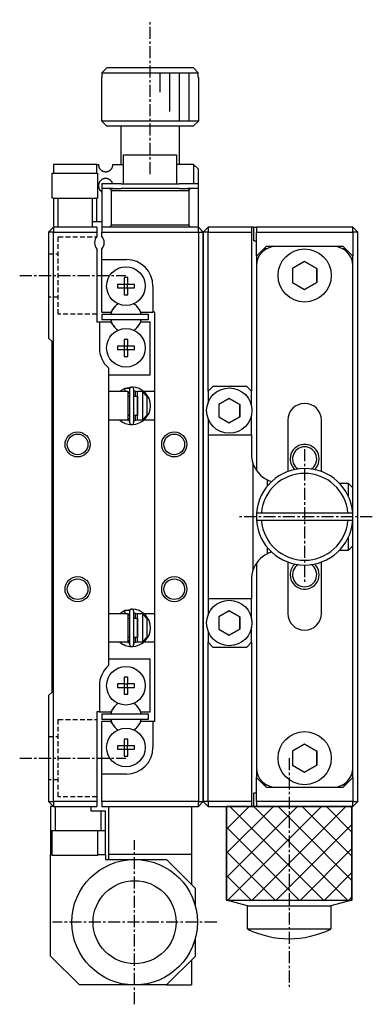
# Model space of a CAD drawing. Extents: x 10 to 454, y 10 to 251.
# Drawn here: x 211 to 247.5, y 88.2 to 190.2 of the extents above; entities that cross this region are included whole.
import ezdxf

# ---------------------------------------------------------------- set-up
doc = ezdxf.new("R2010")
doc.units = 0
doc.linetypes.add('CENTER', pattern=[2, 1.25, -0.25, 0.25, -0.25])
doc.linetypes.add('DASHED', pattern=[0.75, 0.5, -0.25])
doc.layers.get('0').update_dxf_attribs({"linetype": 'CONTINUOUS'})
doc.layers.add('CENTER', color=1, linetype='CENTER')

msp = doc.modelspace()

# ---------------------------------------------------------------- linework, layer by layer
at = {"color": 7, "linetype": 'CONTINUOUS'}
for p, q in [((220.05, 185.17), (219.55, 184.67)), ((219.55, 184.67), (229.52, 184.67)), ((219.55, 184.67), (219.55, 184.17)), ((229.02, 185.17), (220.05, 185.17)), ((229.52, 184.67), (229.02, 185.17)), ((229.52, 184.17), (229.52, 184.67)), ((219.55, 184.17), (219.53, 184.17)), ((219.53, 179.67), (219.53, 184.17)), ((229.53, 184.17), (229.52, 184.17)), ((229.53, 184.17), (229.53, 179.67)), ((229.53, 179.67), (219.53, 179.67)), ((220.03, 179.17), (219.53, 179.67)), ((229.53, 179.67), (229.03, 179.17)), ((220.03, 179.17), (229.03, 179.17)), ((221.53, 175.17), (221.53, 179.17)), ((227.53, 179.17), (227.53, 175.17)), ((221.78, 176.17), (227.28, 176.17)), ((221.78, 173.17), (221.78, 176.17)), ((227.28, 176.17), (227.28, 173.17)), ((219.03, 175.17), (214.53, 175.17)), ((214.53, 175.17), (214.53, 174.27)), ((219.03, 175.17), (219.18, 175.17)), ((219.03, 174.27), (219.03, 175.17)), ((219.18, 175.17), (219.18, 175.16)), ((219.18, 175.16), (219.18, 175.14)), ((219.18, 175.14), (219.18, 175.13)), ((219.18, 175.13), (219.18, 175.12)), ((219.18, 175.12), (219.19, 175.11)), ((219.19, 175.11), (219.19, 175.1)), ((219.19, 175.1), (219.19, 175.09)), ((219.19, 175.09), (219.19, 175.07)), ((219.19, 175.07), (219.19, 175.05)), ((219.19, 175.05), (219.19, 175.04)), ((219.19, 175.04), (219.2, 175.02)), ((219.2, 175.02), (219.2, 175)), ((219.2, 175), (219.21, 174.98)), ((219.21, 174.98), (219.21, 174.97)), ((219.21, 174.97), (219.22, 174.94)), ((219.22, 174.94), (219.23, 174.92)), ((219.23, 174.92), (219.24, 174.89)), ((219.24, 174.89), (219.25, 174.86)), ((219.25, 174.86), (219.26, 174.83)), ((219.26, 174.83), (219.28, 174.8)), ((219.28, 174.8), (219.31, 174.75)), ((219.31, 174.75), (219.33, 174.72)), ((219.33, 174.72), (219.36, 174.68)), ((219.36, 174.68), (219.39, 174.65)), ((219.39, 174.65), (219.43, 174.61)), ((219.43, 174.61), (219.46, 174.59)), ((219.46, 174.59), (219.5, 174.56)), ((219.5, 174.56), (219.54, 174.53)), ((219.54, 174.53), (219.58, 174.51)), ((219.58, 174.51), (219.62, 174.49)), ((219.62, 174.49), (219.67, 174.47)), ((219.67, 174.47), (219.72, 174.45)), ((219.72, 174.45), (219.77, 174.44)), ((219.77, 174.44), (219.8, 174.43)), ((219.8, 174.43), (219.84, 174.42)), ((219.84, 174.42), (219.87, 174.42)), ((219.87, 174.42), (219.9, 174.42)), ((219.97, 174.42), (220.01, 174.42)), ((220.01, 174.42), (220.06, 174.43)), ((220.06, 174.43), (220.1, 174.44)), ((220.1, 174.44), (220.13, 174.44)), ((220.13, 174.44), (220.16, 174.45)), ((220.16, 174.45), (220.19, 174.46)), ((220.19, 174.46), (220.22, 174.47)), ((220.22, 174.47), (220.25, 174.49)), ((220.25, 174.49), (220.28, 174.5)), ((220.28, 174.5), (220.3, 174.52)), ((220.3, 174.52), (220.33, 174.53)), ((220.33, 174.53), (220.36, 174.55)), ((220.36, 174.55), (220.38, 174.57)), ((220.38, 174.57), (220.41, 174.59)), ((220.41, 174.59), (220.43, 174.61)), ((220.43, 174.61), (220.45, 174.63)), ((220.45, 174.63), (220.47, 174.65)), ((220.47, 174.65), (220.49, 174.67)), ((220.49, 174.67), (220.51, 174.69)), ((220.51, 174.69), (220.52, 174.71)), ((220.52, 174.71), (220.54, 174.73)), ((220.54, 174.73), (220.55, 174.75)), ((220.55, 174.75), (220.57, 174.77)), ((220.57, 174.77), (220.58, 174.78)), ((220.58, 174.78), (220.59, 174.8)), ((220.59, 174.8), (220.6, 174.82)), ((220.6, 174.82), (220.61, 174.85)), ((220.61, 174.85), (220.62, 174.87)), ((220.62, 174.87), (220.63, 174.9)), ((220.63, 174.9), (220.64, 174.92)), ((220.64, 174.92), (220.65, 174.95)), ((220.65, 174.95), (220.66, 174.98)), ((220.66, 175), (220.67, 175.03)), ((220.66, 174.98), (220.66, 175)), ((220.67, 175.03), (220.68, 175.07)), ((220.68, 175.17), (221.78, 175.17)), ((220.68, 175.13), (220.68, 175.17)), ((220.68, 175.1), (220.68, 175.13)), ((220.68, 175.07), (220.68, 175.1)), ((229.03, 175.17), (227.28, 175.17)), ((229.03, 175.17), (229.03, 173.17)), ((229.03, 175.17), (229.53, 174.67)), ((229.53, 173.17), (229.53, 174.67)), ((214.38, 174.27), (219.08, 174.27)), ((214.38, 171.67), (214.38, 174.27)), ((219.08, 174.27), (219.08, 171.67)), ((219.35, 173.44), (219.32, 173.4)), ((219.38, 173.48), (219.35, 173.44)), ((219.42, 173.51), (219.38, 173.48)), ((219.46, 173.55), (219.42, 173.51)), ((219.5, 173.58), (219.46, 173.55)), ((219.54, 173.61), (219.5, 173.58)), ((219.58, 173.63), (219.54, 173.61)), ((219.63, 173.65), (219.58, 173.63)), ((219.67, 173.67), (219.63, 173.65)), ((219.7, 173.68), (219.67, 173.67)), ((219.74, 173.69), (219.7, 173.68)), ((219.78, 173.7), (219.74, 173.69)), ((219.83, 173.71), (219.78, 173.7)), ((219.87, 173.71), (219.83, 173.71)), ((219.91, 173.72), (219.87, 173.71)), ((219.9, 174.42), (219.93, 174.42)), ((219.95, 173.72), (219.91, 173.72)), ((219.93, 174.42), (219.97, 174.42)), ((219.99, 173.72), (219.95, 173.72)), ((220.02, 173.71), (219.99, 173.72)), ((220.06, 173.71), (220.02, 173.71)), ((220.09, 173.7), (220.06, 173.71)), ((220.13, 173.69), (220.09, 173.7)), ((220.16, 173.68), (220.13, 173.69)), ((220.2, 173.67), (220.16, 173.68)), ((220.23, 173.66), (220.2, 173.67)), ((220.25, 173.65), (220.23, 173.66)), ((220.27, 173.64), (220.25, 173.65)), ((220.31, 173.62), (220.27, 173.64)), ((220.34, 173.6), (220.31, 173.62)), ((220.37, 173.58), (220.34, 173.6)), ((220.39, 173.56), (220.37, 173.58)), ((220.41, 173.55), (220.39, 173.56)), ((220.43, 173.53), (220.41, 173.55)), ((220.45, 173.51), (220.43, 173.53)), ((220.47, 173.49), (220.45, 173.51)), ((220.49, 173.47), (220.47, 173.49)), ((220.51, 173.44), (220.49, 173.47)), ((220.53, 173.42), (220.51, 173.44)), ((220.54, 173.4), (220.53, 173.42)), ((220.56, 173.38), (220.54, 173.4)), ((219.19, 173.03), (219.18, 173.02)), ((219.18, 173.02), (219.18, 173)), ((219.18, 173), (219.18, 172.99)), ((219.18, 172.99), (219.18, 172.98)), ((219.18, 172.98), (219.18, 172.97)), ((219.18, 172.97), (219.18, 172.96)), ((219.18, 172.96), (219.18, 172.94)), ((219.18, 172.94), (219.18, 172.93)), ((219.18, 172.93), (219.18, 172.92)), ((219.18, 172.92), (219.19, 172.9)), ((219.2, 173.11), (219.19, 173.09)), ((219.19, 173.09), (219.19, 173.08)), ((219.19, 173.08), (219.19, 173.07)), ((219.19, 173.07), (219.19, 173.05)), ((219.19, 173.05), (219.19, 173.04)), ((219.19, 173.04), (219.19, 173.03)), ((219.19, 172.9), (219.19, 172.89)), ((219.19, 172.89), (219.19, 172.88)), ((219.19, 172.88), (219.19, 172.87)), ((219.19, 172.87), (219.19, 172.85)), ((219.19, 172.85), (219.2, 172.83)), ((219.21, 173.15), (219.2, 173.14)), ((219.2, 173.14), (219.2, 173.12)), ((219.2, 173.12), (219.2, 173.11)), ((219.2, 172.83), (219.2, 172.81)), ((219.2, 172.81), (219.2, 172.79)), ((219.2, 172.79), (219.21, 172.77)), ((219.22, 173.19), (219.21, 173.17)), ((219.21, 173.17), (219.21, 173.15)), ((219.21, 172.77), (219.21, 172.76)), ((219.21, 172.76), (219.22, 172.73)), ((219.23, 173.22), (219.22, 173.19)), ((219.22, 172.73), (219.23, 172.71)), ((219.24, 173.24), (219.23, 173.22)), ((219.23, 172.71), (219.24, 172.68)), ((219.25, 173.28), (219.24, 173.26)), ((219.24, 173.26), (219.24, 173.24)), ((219.24, 172.68), (219.25, 172.65)), ((219.27, 173.31), (219.25, 173.28)), ((219.25, 172.65), (219.26, 172.63)), ((219.26, 172.63), (219.28, 172.6)), ((219.28, 173.34), (219.27, 173.31)), ((219.3, 173.37), (219.28, 173.34)), ((219.28, 172.6), (219.3, 172.57)), ((219.32, 173.4), (219.3, 173.37)), ((219.3, 172.57), (219.31, 172.54)), ((219.31, 172.54), (219.34, 172.5)), ((219.34, 172.5), (219.38, 172.47)), ((219.38, 172.47), (219.41, 172.43)), ((219.41, 172.43), (219.45, 172.4)), ((219.45, 172.4), (219.48, 172.37)), ((219.53, 173.17), (219.53, 172.67)), ((221.53, 173.17), (219.53, 173.17)), ((220.33, 172.67), (219.53, 172.67)), ((219.53, 172.67), (219.53, 168.67)), ((220.33, 172.67), (220.53, 172.47)), ((220.33, 172.67), (220.66, 172.67)), ((220.66, 172.67), (220.33, 172.67)), ((220.53, 172.47), (228.53, 172.47)), ((220.53, 168.87), (220.53, 172.47)), ((220.57, 173.36), (220.56, 173.38)), ((220.59, 173.33), (220.57, 173.36)), ((220.6, 173.31), (220.59, 173.33)), ((220.61, 173.29), (220.6, 173.31)), ((220.62, 173.27), (220.61, 173.29)), ((220.63, 173.24), (220.62, 173.27)), ((220.64, 173.22), (220.63, 173.24)), ((220.65, 173.19), (220.64, 173.22)), ((220.66, 173.17), (220.65, 173.19)), ((220.66, 172.67), (221.53, 172.67)), ((221.53, 173.17), (227.53, 173.17)), ((227.53, 172.67), (221.53, 172.67)), ((229.53, 173.17), (227.53, 173.17)), ((227.53, 172.67), (228.4, 172.67)), ((228.73, 172.67), (228.4, 172.67)), ((228.4, 172.67), (228.73, 172.67)), ((228.53, 172.47), (228.73, 172.67)), ((228.53, 172.47), (228.53, 168.87)), ((229.53, 172.67), (228.73, 172.67)), ((229.53, 172.67), (229.53, 173.17)), ((229.53, 168.67), (229.53, 172.67)), ((214.53, 171.67), (214.38, 171.67)), ((214.53, 171.67), (214.53, 168.67)), ((214.53, 171.67), (215.03, 171.67)), ((215.03, 168.67), (215.03, 171.67)), ((215.03, 171.67), (218.53, 171.67)), ((218.53, 171.67), (219.03, 171.67)), ((218.53, 171.67), (218.53, 169.27)), ((219.08, 171.67), (219.03, 171.67)), ((219.03, 169.27), (219.03, 171.67)), ((219.48, 172.37), (219.53, 172.34)), ((219.53, 172.34), (219.53, 172.33)), ((214.53, 168.67), (214.03, 168.17)), ((214.53, 168.67), (214.53, 168.17)), ((219.03, 168.67), (214.53, 168.67)), ((218.53, 169.27), (219.03, 169.27)), ((218.53, 169.27), (218.53, 168.67)), ((219.03, 169.27), (219.53, 169.27)), ((219.03, 168.67), (219.03, 168.17)), ((229.53, 168.67), (219.53, 168.67)), ((219.53, 168.67), (219.53, 168.17)), ((220.53, 168.87), (220.33, 168.67)), ((228.53, 168.87), (220.53, 168.87)), ((228.73, 168.67), (228.53, 168.87)), ((229.53, 168.17), (229.53, 168.67)), ((229.53, 168.67), (230.03, 168.17)), ((230.53, 168.67), (230.03, 168.17)), ((230.53, 168.67), (230.53, 168.17)), ((235.03, 168.67), (230.53, 168.67)), ((235.03, 168.67), (235.03, 168.17)), ((235.28, 168.67), (235.03, 168.67)), ((235.28, 167.27), (235.28, 168.67)), ((235.28, 168.67), (235.53, 168.67)), ((245.53, 168.67), (235.53, 168.67)), ((235.53, 168.67), (235.53, 168.17)), ((245.53, 168.17), (245.53, 168.67)), ((246.03, 168.17), (245.53, 168.67)), ((214.53, 168.17), (214.03, 168.17)), ((214.03, 168.17), (214.03, 157.17)), ((214.53, 168.17), (219.03, 168.17)), ((214.53, 109.17), (214.53, 168.17)), ((219.03, 168.17), (219.03, 167.73)), ((219.53, 168.17), (229.53, 168.17)), ((219.53, 167.73), (219.53, 168.17)), ((229.53, 168.17), (229.53, 109.17)), ((229.53, 168.17), (230.03, 168.17)), ((230.03, 109.17), (230.03, 168.17)), ((230.53, 168.17), (230.03, 168.17)), ((230.03, 168.17), (230.03, 109.17)), ((230.53, 168.17), (235.03, 168.17)), ((230.53, 151.67), (230.53, 168.17)), ((235.03, 168.17), (235.03, 151.67)), ((235.53, 168.17), (245.53, 168.17)), ((235.53, 165.67), (235.53, 168.17)), ((245.53, 168.17), (245.53, 165.67)), ((246.03, 168.17), (245.53, 168.17)), ((246.03, 109.17), (246.03, 168.17)), ((219.03, 166.41), (219.03, 158.87)), ((219.53, 165.32), (219.53, 166.41)), ((235.28, 167.27), (235.53, 167.27)), ((235.53, 165.67), (236.33, 166.47)), ((236.53, 166.67), (236.33, 166.47)), ((236.33, 166.47), (236.66, 166.47)), ((237.53, 166.67), (236.53, 166.67)), ((243.53, 166.67), (237.53, 166.67)), ((244.53, 166.67), (243.53, 166.67)), ((244.4, 166.47), (244.73, 166.47)), ((244.73, 166.47), (244.53, 166.67)), ((244.73, 166.47), (245.53, 165.67)), ((219.53, 165.32), (222.08, 165.32)), ((219.53, 159.87), (219.53, 165.32)), ((235.53, 165.67), (235.53, 164.67)), ((245.53, 164.67), (245.53, 165.67)), ((235.53, 164.67), (235.53, 143.51)), ((240.53, 165.11), (239.28, 164.39)), ((239.28, 164.39), (239.28, 162.95)), ((241.78, 164.39), (240.53, 165.11)), ((240.53, 165.11), (241.78, 164.39)), ((241.78, 162.95), (241.78, 164.39)), ((241.78, 164.39), (241.78, 162.95)), ((245.53, 141.67), (245.53, 164.67)), ((221.85, 163.45), (221.85, 162.75)), ((222.21, 163.45), (221.85, 163.45)), ((222.21, 162.75), (222.21, 163.45)), ((221.15, 162.75), (221.15, 162.39)), ((221.85, 162.75), (221.15, 162.75)), ((221.15, 162.39), (221.85, 162.39)), ((221.86, 162.74), (221.85, 162.75)), ((221.86, 162.4), (221.85, 162.39)), ((221.85, 162.39), (221.85, 161.68)), ((222.2, 162.74), (221.86, 162.74)), ((221.86, 162.74), (221.86, 162.4)), ((221.86, 162.4), (222.2, 162.4)), ((222.2, 162.74), (222.21, 162.75)), ((222.2, 162.4), (222.2, 162.74)), ((222.2, 162.4), (222.21, 162.39)), ((222.92, 162.75), (222.21, 162.75)), ((222.21, 162.39), (222.92, 162.39)), ((222.21, 161.68), (222.21, 162.39)), ((222.92, 162.39), (222.92, 162.75)), ((224.83, 162.57), (224.83, 159.87)), ((239.28, 162.95), (240.53, 162.22)), ((240.53, 162.22), (241.78, 162.95)), ((241.78, 162.95), (240.53, 162.22)), ((221.85, 161.68), (222.21, 161.68)), ((219.53, 159.87), (220.48, 159.87)), ((219.53, 159.67), (219.53, 159.07)), ((219.53, 159.67), (224.33, 159.67)), ((220.63, 160.13), (220.48, 159.87)), ((223.58, 159.87), (223.43, 160.13)), ((223.58, 159.87), (224.83, 159.87)), ((224.33, 159.67), (224.33, 159.07)), ((225.03, 159.87), (224.83, 159.87)), ((225.03, 117.47), (225.03, 159.87)), ((219.03, 158.87), (219.28, 158.87)), ((219.28, 158.87), (219.28, 156.17)), ((219.28, 158.87), (220.48, 158.87)), ((224.33, 159.07), (219.53, 159.07)), ((220.63, 158.61), (220.48, 158.87)), ((223.58, 158.87), (223.43, 158.61)), ((223.58, 158.87), (224.53, 158.87)), ((224.53, 153.37), (224.53, 158.87)), ((214.38, 156.82), (214.03, 157.17)), ((214.38, 120.52), (214.38, 156.82)), ((221.15, 156.35), (221.15, 155.99)), ((221.85, 156.35), (221.15, 156.35)), ((221.85, 157.05), (221.85, 156.35)), ((222.21, 157.05), (221.85, 157.05)), ((221.86, 156.34), (221.85, 156.35)), ((222.2, 156.34), (221.86, 156.34)), ((221.86, 156.34), (221.86, 156)), ((222.2, 156.34), (222.21, 156.35)), ((222.2, 156), (222.2, 156.34)), ((222.21, 156.35), (222.21, 157.05)), ((222.92, 156.35), (222.21, 156.35)), ((222.92, 155.99), (222.92, 156.35)), ((221.15, 155.99), (221.85, 155.99)), ((221.86, 156), (221.85, 155.99)), ((221.85, 155.99), (221.85, 155.28)), ((221.85, 155.28), (222.21, 155.28)), ((221.86, 156), (222.2, 156)), ((222.2, 156), (222.21, 155.99)), ((222.21, 155.99), (222.92, 155.99)), ((222.21, 155.28), (222.21, 155.99)), ((220.23, 154.09), (220.23, 151.24)), ((220.23, 153.37), (224.53, 153.37)), ((221.92, 151.98), (222.61, 152.11)), ((221.93, 151.98), (221.96, 151.99)), ((221.96, 151.99), (222, 152)), ((222, 152), (222.03, 152)), ((222.03, 152), (222.07, 152.01)), ((222.07, 152.01), (222.1, 152.01)), ((222.1, 152.01), (222.13, 152.01)), ((222.13, 152.01), (222.17, 152.01)), ((222.17, 152.01), (222.2, 152.01)), ((222.2, 152.01), (222.24, 152)), ((222.24, 152), (222.27, 152)), ((222.27, 152), (222.3, 151.99)), ((222.3, 151.99), (222.34, 151.98)), ((222.34, 151.98), (222.37, 151.97)), ((231.03, 152.17), (230.53, 151.67)), ((234.53, 152.17), (231.03, 152.17)), ((235.03, 151.67), (234.53, 152.17)), ((220.23, 151.67), (222.23, 151.67)), ((220.23, 151.24), (220.23, 149.09)), ((221.4, 151.67), (221.87, 151.96)), ((221.86, 151.95), (221.86, 151.95)), ((221.86, 151.95), (221.96, 151.67)), ((221.87, 151.96), (221.9, 151.97)), ((221.87, 151.96), (221.87, 151.96)), ((221.87, 151.96), (221.87, 151.95)), ((221.87, 151.95), (221.87, 151.95)), ((221.87, 151.95), (221.87, 151.95)), ((221.87, 151.95), (221.87, 151.94)), ((221.87, 151.94), (221.87, 151.94)), ((221.87, 151.94), (221.87, 151.93)), ((221.87, 151.93), (221.87, 151.92)), ((221.87, 151.92), (221.87, 151.91)), ((221.87, 151.91), (221.87, 151.9)), ((221.87, 151.9), (221.88, 151.89)), ((221.88, 151.89), (221.88, 151.88)), ((221.88, 151.88), (221.88, 151.87)), ((221.88, 151.87), (221.89, 151.86)), ((221.89, 151.86), (221.89, 151.84)), ((221.89, 151.84), (221.9, 151.83)), ((221.9, 151.97), (221.93, 151.98)), ((221.9, 151.83), (221.9, 151.82)), ((221.9, 151.82), (221.91, 151.8)), ((221.91, 151.8), (221.91, 151.79)), ((221.91, 151.79), (221.92, 151.77)), ((221.92, 151.77), (221.92, 151.76)), ((221.92, 151.76), (221.93, 151.75)), ((221.93, 151.75), (221.94, 151.73)), ((221.94, 151.73), (221.94, 151.72)), ((221.94, 151.72), (221.95, 151.7)), ((221.95, 151.7), (221.96, 151.69)), ((221.96, 151.69), (221.96, 151.68)), ((221.96, 151.68), (221.97, 151.67)), ((222.23, 151.67), (222.23, 148.67)), ((222.24, 151.6), (222.23, 151.61)), ((222.23, 151.17), (222.44, 151.17)), ((222.25, 151.6), (222.24, 151.6)), ((222.26, 151.59), (222.25, 151.6)), ((222.28, 151.59), (222.26, 151.59)), ((222.29, 151.58), (222.28, 151.59)), ((222.3, 151.57), (222.29, 151.58)), ((222.32, 151.56), (222.3, 151.57)), ((222.33, 151.55), (222.32, 151.56)), ((222.34, 151.54), (222.33, 151.55)), ((222.35, 151.53), (222.34, 151.54)), ((222.36, 151.52), (222.35, 151.53)), ((222.37, 151.51), (222.36, 151.52)), ((222.37, 151.97), (222.4, 151.96)), ((222.38, 151.5), (222.37, 151.51)), ((222.39, 151.49), (222.38, 151.5)), ((222.4, 151.47), (222.39, 151.49)), ((222.4, 151.96), (222.43, 151.95)), ((222.4, 151.46), (222.4, 151.47)), ((222.41, 151.45), (222.4, 151.46)), ((222.42, 151.43), (222.41, 151.45)), ((222.42, 151.42), (222.42, 151.43)), ((222.43, 151.4), (222.42, 151.42)), ((222.43, 151.95), (222.44, 151.94)), ((222.43, 151.39), (222.43, 151.4)), ((222.43, 151.38), (222.43, 151.39)), ((222.43, 151.36), (222.43, 151.38)), ((222.44, 151.35), (222.43, 151.36)), ((222.44, 148.42), (222.44, 151.92)), ((222.44, 151.33), (222.44, 151.35)), ((222.44, 151.32), (222.44, 151.33)), ((222.83, 151.92), (222.83, 148.42)), ((223.23, 151.6), (222.83, 151.71)), ((222.83, 151.17), (223.23, 151.17)), ((223.03, 151.67), (223.04, 151.67)), ((223.03, 151.17), (223.03, 151.67)), ((223.04, 151.67), (223.04, 151.67)), ((223.04, 151.67), (223.04, 151.67)), ((223.04, 151.67), (223.04, 151.67)), ((223.04, 151.67), (223.04, 151.67)), ((223.23, 148.67), (223.23, 151.67)), ((223.23, 151.17), (223.23, 151.67)), ((223.23, 151.67), (223.73, 151.67)), ((223.23, 149.17), (223.23, 151.17)), ((223.23, 151.17), (223.23, 149.17)), ((223.73, 151.67), (223.73, 151.62)), ((223.73, 151.62), (223.73, 148.73)), ((224.23, 151.09), (223.73, 151.62)), ((223.87, 151.67), (223.87, 151.67)), ((223.87, 151.67), (225.03, 151.67)), ((224.23, 149.25), (224.23, 151.09)), ((230.53, 151.67), (230.53, 150.49)), ((235.03, 150.15), (235.03, 151.67)), ((232.73, 150.94), (231.63, 150.3)), ((231.63, 150.3), (231.63, 149.03)), ((233.83, 150.3), (232.73, 150.94)), ((232.73, 150.94), (233.83, 150.3)), ((233.83, 149.03), (233.83, 150.3)), ((233.83, 150.3), (233.83, 149.03)), ((220.23, 149.09), (220.23, 128.24)), ((222.44, 149.17), (222.23, 149.17)), ((222.42, 148.92), (222.43, 148.94)), ((222.42, 148.91), (222.42, 148.92)), ((222.43, 148.97), (222.44, 148.98)), ((222.43, 148.95), (222.43, 148.97)), ((222.43, 148.94), (222.43, 148.95)), ((222.44, 149.01), (222.44, 149.02)), ((222.44, 149), (222.44, 149.01)), ((222.44, 148.98), (222.44, 149)), ((223.23, 149.17), (222.83, 149.17)), ((223.03, 148.67), (223.03, 149.17)), ((223.23, 148.67), (223.23, 149.17)), ((223.73, 148.73), (224.23, 149.25)), ((224.23, 149.25), (224.23, 149.25)), ((231.63, 149.03), (232.73, 148.4)), ((232.73, 148.4), (233.83, 149.03)), ((233.83, 149.03), (232.73, 148.4)), ((235.03, 147.17), (235.03, 149.19)), ((222.23, 148.67), (220.23, 148.67)), ((222.22, 148.67), (222.23, 148.66)), ((222.23, 148.73), (222.24, 148.73)), ((222.23, 148.66), (222.44, 148.62)), ((222.24, 148.73), (222.26, 148.74)), ((222.26, 148.74), (222.27, 148.75)), ((222.27, 148.75), (222.28, 148.75)), ((222.28, 148.75), (222.3, 148.76)), ((222.3, 148.76), (222.31, 148.77)), ((222.31, 148.77), (222.32, 148.78)), ((222.32, 148.78), (222.33, 148.79)), ((222.33, 148.79), (222.34, 148.8)), ((222.34, 148.8), (222.35, 148.81)), ((222.35, 148.81), (222.36, 148.82)), ((222.36, 148.82), (222.37, 148.83)), ((222.37, 148.83), (222.38, 148.84)), ((222.38, 148.84), (222.39, 148.86)), ((222.39, 148.86), (222.4, 148.87)), ((222.4, 148.87), (222.41, 148.88)), ((222.41, 148.9), (222.42, 148.91)), ((222.41, 148.88), (222.41, 148.9)), ((222.83, 148.62), (223.23, 148.73)), ((223.04, 148.67), (223.03, 148.67)), ((223.04, 148.67), (223.04, 148.67)), ((223.04, 148.67), (223.04, 148.67)), ((223.04, 148.67), (223.04, 148.67)), ((223.04, 148.67), (223.04, 148.67)), ((223.04, 148.67), (223.04, 148.67)), ((223.04, 148.67), (223.04, 148.67)), ((223.04, 148.67), (223.04, 148.67)), ((223.04, 148.67), (223.04, 148.67)), ((223.73, 148.67), (223.23, 148.67)), ((223.73, 148.73), (223.73, 148.67)), ((225.03, 148.67), (223.87, 148.67)), ((230.53, 148.84), (230.53, 147.17)), ((238.78, 148.67), (238.78, 143.35)), ((242.28, 143.35), (242.28, 148.67)), ((230.53, 147.17), (235.03, 147.17)), ((230.53, 147.17), (230.53, 130.17)), ((235.03, 147.17), (235.03, 145.17)), ((235.18, 144.23), (235.18, 133.1)), ((236.68, 141.86), (236.68, 142.49)), ((244.1, 142.17), (245.03, 142.17)), ((245.03, 142.17), (245.03, 140.85)), ((245.53, 141.67), (245.03, 142.17)), ((245.53, 138.67), (245.53, 141.67)), ((235.55, 139.07), (236.05, 139.07)), ((236.05, 139.07), (245.02, 139.07)), ((245.02, 139.07), (245.52, 139.07)), ((236.05, 138.27), (235.55, 138.27)), ((245.02, 138.27), (236.05, 138.27)), ((245.52, 138.27), (245.02, 138.27)), ((245.53, 135.67), (245.53, 138.67)), ((245.03, 136.49), (245.03, 135.17)), ((245.03, 135.17), (245.53, 135.67)), ((245.53, 112.67), (245.53, 135.67)), ((236.68, 134.85), (236.68, 135.48)), ((245.03, 135.17), (244.1, 135.17)), ((235.53, 133.83), (235.53, 112.67)), ((238.78, 133.98), (238.78, 128.67)), ((242.28, 128.67), (242.28, 133.98)), ((235.03, 132.17), (235.03, 130.17)), ((235.03, 130.17), (230.53, 130.17)), ((230.53, 130.17), (230.53, 128.49)), ((235.03, 128.15), (235.03, 130.17)), ((220.23, 128.67), (222.23, 128.67)), ((221.4, 128.67), (221.87, 128.96)), ((221.84, 128.94), (221.86, 128.95)), ((221.86, 128.95), (221.96, 128.67)), ((221.87, 128.96), (221.9, 128.97)), ((221.87, 128.96), (221.87, 128.96)), ((221.87, 128.96), (221.87, 128.95)), ((221.87, 128.95), (221.87, 128.95)), ((221.87, 128.95), (221.87, 128.95)), ((221.87, 128.95), (221.87, 128.94)), ((221.87, 128.94), (221.87, 128.94)), ((221.87, 128.94), (221.87, 128.93)), ((221.87, 128.93), (221.87, 128.92)), ((221.87, 128.92), (221.87, 128.91)), ((221.87, 128.91), (221.87, 128.9)), ((221.87, 128.9), (221.88, 128.89)), ((221.88, 128.89), (221.88, 128.88)), ((221.88, 128.88), (221.88, 128.87)), ((221.88, 128.87), (221.89, 128.86)), ((221.89, 128.86), (221.89, 128.84)), ((221.89, 128.84), (221.9, 128.83)), ((221.9, 128.97), (221.93, 128.98)), ((221.9, 128.83), (221.9, 128.82)), ((221.9, 128.82), (221.91, 128.8)), ((221.91, 128.8), (221.91, 128.79)), ((221.91, 128.79), (221.92, 128.77)), ((221.92, 128.98), (222.61, 129.11)), ((221.92, 128.77), (221.92, 128.76)), ((221.92, 128.76), (221.93, 128.75)), ((221.93, 128.98), (221.96, 128.99)), ((221.93, 128.75), (221.94, 128.73)), ((221.94, 128.73), (221.94, 128.72)), ((221.94, 128.72), (221.95, 128.7)), ((221.95, 128.7), (221.96, 128.69)), ((221.96, 128.99), (222, 129)), ((221.96, 128.69), (221.96, 128.68)), ((221.96, 128.68), (221.97, 128.67)), ((222, 129), (222.03, 129)), ((222.03, 129), (222.07, 129.01)), ((222.07, 129.01), (222.1, 129.01)), ((222.1, 129.01), (222.13, 129.01)), ((222.13, 129.01), (222.17, 129.01)), ((222.17, 129.01), (222.2, 129.01)), ((222.2, 129.01), (222.24, 129)), ((222.23, 128.67), (222.23, 125.67)), ((222.24, 128.6), (222.23, 128.61)), ((222.24, 129), (222.27, 129)), ((222.25, 128.6), (222.24, 128.6)), ((222.26, 128.59), (222.25, 128.6)), ((222.28, 128.59), (222.26, 128.59)), ((222.27, 129), (222.3, 128.99)), ((222.29, 128.58), (222.28, 128.59)), ((222.3, 128.57), (222.29, 128.58)), ((222.3, 128.99), (222.34, 128.98)), ((222.32, 128.56), (222.3, 128.57)), ((222.33, 128.55), (222.32, 128.56)), ((222.34, 128.54), (222.33, 128.55)), ((222.34, 128.98), (222.37, 128.97)), ((222.35, 128.53), (222.34, 128.54)), ((222.36, 128.52), (222.35, 128.53)), ((222.37, 128.51), (222.36, 128.52)), ((222.37, 128.97), (222.4, 128.96)), ((222.4, 128.96), (222.43, 128.95)), ((222.43, 128.95), (222.44, 128.94)), ((222.44, 125.42), (222.44, 128.92)), ((222.83, 128.92), (222.83, 125.42)), ((223.23, 128.6), (222.83, 128.71)), ((223.03, 128.67), (223.04, 128.67)), ((223.03, 128.17), (223.03, 128.67)), ((223.04, 128.67), (223.04, 128.67)), ((223.04, 128.67), (223.04, 128.67)), ((223.04, 128.67), (223.04, 128.67)), ((223.04, 128.67), (223.04, 128.67)), ((223.23, 128.17), (223.23, 128.67)), ((223.23, 125.67), (223.23, 128.67)), ((223.23, 128.67), (223.73, 128.67)), ((223.73, 128.67), (223.73, 128.62)), ((223.73, 128.62), (223.73, 125.73)), ((224.23, 128.09), (223.73, 128.62)), ((223.87, 128.67), (223.87, 128.67)), ((223.87, 128.67), (225.03, 128.67)), ((232.73, 128.94), (231.63, 128.3)), ((233.83, 128.3), (232.73, 128.94)), ((232.73, 128.94), (233.83, 128.3)), ((220.23, 128.24), (220.23, 126.09)), ((222.23, 128.17), (222.44, 128.17)), ((222.38, 128.5), (222.37, 128.51)), ((222.39, 128.49), (222.38, 128.5)), ((222.4, 128.47), (222.39, 128.49)), ((222.4, 128.46), (222.4, 128.47)), ((222.41, 128.45), (222.4, 128.46)), ((222.42, 128.43), (222.41, 128.45)), ((222.42, 128.42), (222.42, 128.43)), ((222.43, 128.4), (222.42, 128.42)), ((222.43, 128.39), (222.43, 128.4)), ((222.43, 128.38), (222.43, 128.39)), ((222.43, 128.36), (222.43, 128.38)), ((222.44, 128.35), (222.43, 128.36)), ((222.44, 128.33), (222.44, 128.35)), ((222.44, 128.32), (222.44, 128.33)), ((222.83, 128.17), (223.23, 128.17)), ((223.23, 126.17), (223.23, 128.17)), ((223.23, 128.17), (223.23, 126.17)), ((224.23, 126.25), (224.23, 128.09)), ((231.63, 128.3), (231.63, 127.03)), ((233.83, 127.03), (233.83, 128.3)), ((233.83, 128.3), (233.83, 127.03)), ((230.53, 126.84), (230.53, 125.67)), ((231.63, 127.03), (232.73, 126.4)), ((232.73, 126.4), (233.83, 127.03)), ((233.83, 127.03), (232.73, 126.4)), ((235.03, 125.67), (235.03, 127.19)), ((220.23, 126.09), (220.23, 123.25)), ((222.23, 125.67), (220.23, 125.67)), ((222.22, 125.67), (222.23, 125.66)), ((222.44, 126.17), (222.23, 126.17)), ((222.23, 125.73), (222.24, 125.73)), ((222.23, 125.66), (222.44, 125.62)), ((222.24, 125.73), (222.26, 125.74)), ((222.26, 125.74), (222.27, 125.75)), ((222.27, 125.75), (222.28, 125.75)), ((222.28, 125.75), (222.3, 125.76)), ((222.3, 125.76), (222.31, 125.77)), ((222.31, 125.77), (222.32, 125.78)), ((222.32, 125.78), (222.33, 125.79)), ((222.33, 125.79), (222.34, 125.8)), ((222.34, 125.8), (222.35, 125.81)), ((222.35, 125.81), (222.36, 125.82)), ((222.36, 125.82), (222.37, 125.83)), ((222.37, 125.83), (222.38, 125.84)), ((222.38, 125.84), (222.39, 125.86)), ((222.39, 125.86), (222.4, 125.87)), ((222.4, 125.87), (222.41, 125.88)), ((222.41, 125.9), (222.42, 125.91)), ((222.41, 125.88), (222.41, 125.9)), ((222.42, 125.92), (222.43, 125.94)), ((222.42, 125.91), (222.42, 125.92)), ((222.43, 125.97), (222.44, 125.98)), ((222.43, 125.95), (222.43, 125.97)), ((222.43, 125.94), (222.43, 125.95)), ((222.44, 126.01), (222.44, 126.02)), ((222.44, 126), (222.44, 126.01)), ((222.44, 125.98), (222.44, 126)), ((223.23, 126.17), (222.83, 126.17)), ((222.83, 125.62), (223.23, 125.73)), ((223.03, 125.67), (223.03, 126.17)), ((223.04, 125.67), (223.03, 125.67)), ((223.04, 125.67), (223.04, 125.67)), ((223.04, 125.67), (223.04, 125.67)), ((223.04, 125.67), (223.04, 125.67)), ((223.04, 125.67), (223.04, 125.67)), ((223.04, 125.67), (223.04, 125.67)), ((223.04, 125.67), (223.04, 125.67)), ((223.04, 125.67), (223.04, 125.67)), ((223.04, 125.67), (223.04, 125.67)), ((223.23, 125.67), (223.23, 126.17)), ((223.73, 125.67), (223.23, 125.67)), ((223.73, 125.73), (224.23, 126.25)), ((223.73, 125.73), (223.73, 125.67)), ((225.03, 125.67), (223.87, 125.67)), ((224.23, 126.25), (224.23, 126.25)), ((230.53, 125.67), (231.03, 125.17)), ((230.53, 109.17), (230.53, 125.67)), ((234.53, 125.17), (235.03, 125.67)), ((235.03, 125.67), (235.03, 109.17)), ((221.87, 125.38), (221.84, 125.39)), ((221.87, 125.38), (221.87, 125.38)), ((221.87, 125.38), (221.87, 125.38)), ((221.87, 125.38), (221.87, 125.38)), ((221.91, 125.36), (221.87, 125.38)), ((221.87, 125.38), (221.87, 125.38)), ((221.92, 125.36), (221.91, 125.36)), ((221.91, 125.36), (221.91, 125.36)), ((221.91, 125.36), (221.91, 125.36)), ((221.93, 125.36), (221.92, 125.36)), ((221.92, 125.36), (221.92, 125.36)), ((221.92, 125.36), (221.92, 125.36)), ((221.92, 125.36), (221.92, 125.36)), ((221.92, 125.36), (221.92, 125.36)), ((221.92, 125.36), (221.92, 125.36)), ((221.92, 125.36), (221.92, 125.36)), ((221.92, 125.36), (221.92, 125.36)), ((221.92, 125.36), (221.92, 125.36)), ((221.93, 125.36), (221.93, 125.36)), ((231.03, 125.17), (234.53, 125.17)), ((220.23, 123.97), (224.53, 123.97)), ((224.53, 118.47), (224.53, 123.97)), ((221.85, 122.05), (221.85, 121.35)), ((222.21, 122.05), (221.85, 122.05)), ((222.21, 121.35), (222.21, 122.05)), ((214.03, 120.17), (214.38, 120.52)), ((219.28, 121.17), (219.28, 118.47)), ((221.15, 121.35), (221.15, 120.99)), ((221.85, 121.35), (221.15, 121.35)), ((221.15, 120.99), (221.85, 120.99)), ((221.86, 121.34), (221.85, 121.35)), ((221.86, 121), (221.85, 120.99)), ((221.85, 120.99), (221.85, 120.28)), ((222.2, 121.34), (221.86, 121.34)), ((221.86, 121.34), (221.86, 121)), ((221.86, 121), (222.2, 121)), ((222.2, 121.34), (222.21, 121.35)), ((222.2, 121), (222.2, 121.34)), ((222.2, 121), (222.21, 120.99)), ((222.92, 121.35), (222.21, 121.35)), ((222.21, 120.99), (222.92, 120.99)), ((222.21, 120.28), (222.21, 120.99)), ((222.92, 120.99), (222.92, 121.35)), ((214.03, 120.17), (214.03, 109.17)), ((221.85, 120.28), (222.21, 120.28)), ((219.03, 118.47), (219.03, 109.17)), ((219.28, 118.47), (219.03, 118.47)), ((219.28, 118.47), (220.48, 118.47)), ((220.63, 118.73), (220.48, 118.47)), ((223.58, 118.47), (223.43, 118.73)), ((223.58, 118.47), (224.53, 118.47)), ((219.53, 118.27), (219.53, 117.67)), ((219.53, 118.27), (224.33, 118.27)), ((224.33, 117.67), (219.53, 117.67)), ((220.48, 117.47), (219.53, 117.47)), ((219.53, 112.02), (219.53, 117.47)), ((220.63, 117.21), (220.48, 117.47)), ((223.58, 117.47), (223.43, 117.21)), ((224.83, 117.47), (223.58, 117.47)), ((224.33, 118.27), (224.33, 117.67)), ((225.03, 117.47), (224.83, 117.47)), ((224.83, 117.47), (224.83, 114.77)), ((221.85, 115.65), (221.85, 114.95)), ((222.21, 115.65), (221.85, 115.65)), ((222.21, 114.95), (222.21, 115.65)), ((221.15, 114.95), (221.15, 114.59)), ((221.85, 114.95), (221.15, 114.95)), ((221.15, 114.59), (221.85, 114.59)), ((221.86, 114.94), (221.85, 114.95)), ((221.86, 114.6), (221.85, 114.59)), ((221.85, 114.59), (221.85, 113.88)), ((222.2, 114.94), (221.86, 114.94)), ((221.86, 114.94), (221.86, 114.6)), ((221.86, 114.6), (222.2, 114.6)), ((222.2, 114.94), (222.21, 114.95)), ((222.2, 114.6), (222.2, 114.94)), ((222.2, 114.6), (222.21, 114.59)), ((222.92, 114.95), (222.21, 114.95)), ((222.21, 114.59), (222.92, 114.59)), ((222.21, 113.88), (222.21, 114.59)), ((222.92, 114.59), (222.92, 114.95)), ((240.53, 115.11), (239.28, 114.39)), ((239.28, 114.39), (239.28, 112.95)), ((241.78, 114.39), (240.53, 115.11)), ((240.53, 115.11), (241.78, 114.39)), ((241.78, 112.95), (241.78, 114.39)), ((241.78, 114.39), (241.78, 112.95)), ((221.85, 113.88), (222.21, 113.88)), ((235.53, 112.67), (235.53, 111.67)), ((239.28, 112.95), (240.53, 112.22)), ((240.53, 112.22), (241.78, 112.95)), ((241.78, 112.95), (240.53, 112.22)), ((245.53, 111.67), (245.53, 112.67)), ((222.08, 112.02), (219.53, 112.02)), ((219.53, 109.17), (219.53, 112.02)), ((236.33, 110.87), (235.53, 111.67)), ((235.53, 109.17), (235.53, 111.67)), ((245.53, 111.67), (244.73, 110.87)), ((245.53, 111.67), (245.53, 109.17)), ((236.66, 110.87), (236.33, 110.87)), ((236.33, 110.87), (236.53, 110.67)), ((236.53, 110.67), (237.53, 110.67)), ((237.53, 110.67), (243.53, 110.67)), ((243.53, 110.67), (244.53, 110.67)), ((244.73, 110.87), (244.4, 110.87)), ((244.53, 110.67), (244.73, 110.87)), ((214.03, 109.17), (214.53, 109.17)), ((214.03, 109.17), (214.53, 108.67)), ((219.03, 109.17), (214.53, 109.17)), ((214.53, 109.17), (214.53, 108.67)), ((219.03, 109.17), (219.03, 108.67)), ((229.53, 109.17), (219.53, 109.17)), ((219.53, 109.17), (219.53, 108.67)), ((229.53, 109.17), (230.03, 109.17)), ((229.53, 108.67), (230.03, 109.17)), ((229.53, 108.67), (229.53, 109.17)), ((230.53, 109.17), (230.03, 109.17)), ((230.53, 108.67), (230.03, 109.17)), ((235.03, 109.17), (230.53, 109.17)), ((230.53, 109.17), (230.53, 108.67)), ((235.03, 109.17), (235.03, 108.67)), ((235.28, 108.67), (235.28, 110.07)), ((235.28, 110.07), (235.53, 110.07)), ((245.53, 109.17), (235.53, 109.17)), ((235.53, 109.17), (235.53, 108.67)), ((245.53, 109.17), (246.03, 109.17)), ((245.53, 108.67), (246.03, 109.17)), ((245.53, 108.67), (245.53, 109.17)), ((214.23, 108.67), (214.23, 106.17)), ((214.53, 108.67), (214.23, 108.67)), ((214.53, 108.67), (219.03, 108.67)), ((214.73, 106.17), (214.73, 108.67)), ((218.43, 108.17), (218.43, 108.67)), ((219.43, 108.17), (218.43, 108.17)), ((219.93, 108.17), (219.43, 108.17)), ((219.43, 108.17), (219.43, 106.17)), ((219.53, 108.67), (229.53, 108.67)), ((219.93, 106.17), (219.93, 108.17)), ((220.23, 108.67), (220.23, 103.67)), ((228.83, 108.67), (228.83, 103.67)), ((232.43, 108.67), (232.43, 98.97)), ((245.43, 108.67), (232.43, 108.67)), ((235.03, 108.67), (235.28, 108.67)), ((235.53, 108.67), (235.28, 108.67)), ((235.53, 108.67), (245.53, 108.67)), ((245.43, 98.97), (245.43, 108.67)), ((214.23, 106.17), (214.73, 106.17)), ((214.23, 106.17), (214.23, 103.67)), ((214.3, 103.67), (214.3, 106.17)), ((214.38, 103.57), (214.38, 106.17)), ((214.73, 106.17), (219.43, 106.17)), ((219.08, 106.17), (219.08, 103.57)), ((219.43, 106.17), (219.93, 106.17)), ((219.89, 106.17), (219.89, 103.67)), ((219.93, 103.67), (219.93, 106.17)), ((214.23, 103.67), (214.3, 103.67)), ((214.23, 93.17), (214.23, 103.67)), ((214.3, 103.67), (214.38, 103.67)), ((216.73, 103.57), (214.38, 103.57)), ((219.08, 103.57), (216.73, 103.57)), ((219.08, 103.67), (219.89, 103.67)), ((219.89, 103.67), (219.93, 103.67)), ((219.93, 103.67), (219.93, 103.17)), ((219.93, 103.17), (222.93, 103.17)), ((228.83, 103.67), (220.23, 103.67)), ((220.23, 103.67), (220.23, 103.17)), ((222.93, 103.17), (226.23, 103.17)), ((226.23, 103.17), (229.23, 100.17)), ((228.83, 103.67), (228.83, 100.57)), ((229.23, 98.27), (229.23, 100.17)), ((234.63, 98.38), (232.43, 98.97)), ((232.43, 98.97), (245.43, 98.97)), ((245.43, 98.97), (243.23, 98.38)), ((234.63, 98.38), (243.23, 98.38)), ((234.63, 95.97), (234.63, 98.38)), ((243.23, 98.38), (243.23, 95.97)), ((234.63, 95.97), (243.23, 95.97)), ((229.23, 93.17), (229.23, 95.07)), ((217.23, 90.17), (214.23, 93.17)), ((229.23, 93.17), (226.23, 90.17)), ((228.83, 92.77), (228.83, 90.17)), ((222.93, 90.17), (217.23, 90.17)), ((226.23, 90.17), (222.93, 90.17)), ((226.23, 90.17), (228.83, 90.17))]:
    msp.add_line(p, q, dxfattribs=at)
at = {"color": 3, "linetype": 'CONTINUOUS'}
for p, q in [((225.53, 184.67), (225.53, 182.67)), ((226.53, 184.67), (226.53, 180.67)), ((227.53, 184.67), (227.53, 179.67)), ((228.53, 184.67), (228.53, 179.67)), ((221.88, 125.39), (221.87, 125.38)), ((230.53, 108.67), (235.03, 108.67)), ((232.43, 98.97), (232.43, 108.67)), ((234.79, 108.67), (232.43, 106.31)), ((237.29, 108.67), (232.43, 103.81)), ((239.79, 108.67), (232.43, 101.31)), ((232.78, 108.67), (240.03, 101.41)), ((235.28, 108.67), (240.03, 103.91)), ((237.78, 108.67), (240.03, 106.41)), ((242.29, 108.67), (240.03, 106.41)), ((244.79, 108.67), (240.03, 103.91)), ((240.28, 108.67), (245.43, 103.51)), ((242.78, 108.67), (245.43, 106.01)), ((245.28, 108.67), (245.43, 108.51)), ((245.43, 108.67), (245.43, 98.97)), ((232.43, 106.51), (239.98, 98.97)), ((240.03, 106.41), (232.59, 98.97)), ((245.43, 106.81), (240.03, 101.41)), ((240.03, 106.41), (245.43, 101.01)), ((245.43, 104.31), (240.09, 98.97)), ((232.43, 104.01), (237.48, 98.97)), ((240.03, 103.91), (235.09, 98.97)), ((240.03, 103.91), (244.98, 98.97)), ((232.43, 101.51), (234.98, 98.97)), ((240.03, 101.41), (237.59, 98.97)), ((240.03, 101.41), (242.48, 98.97)), ((245.43, 101.81), (242.59, 98.97)), ((232.43, 99.01), (232.48, 98.97)), ((232.43, 98.97), (245.43, 98.97)), ((245.43, 99.31), (245.09, 98.97))]:
    msp.add_line(p, q, dxfattribs=at)
at = {"color": 3, "linetype": 'DASHED'}
for p, q in [((215.03, 159.67), (215.03, 167.67)), ((215.03, 167.67), (218.98, 167.67)), ((214.03, 165.92), (215.03, 165.92)), ((215.03, 161.42), (214.03, 161.42)), ((219.03, 159.67), (215.03, 159.67)), ((215.03, 109.67), (215.03, 117.67)), ((215.03, 117.67), (219.03, 117.67)), ((214.03, 115.92), (215.03, 115.92)), ((215.03, 111.42), (214.03, 111.42)), ((219.03, 109.67), (215.03, 109.67))]:
    msp.add_line(p, q, dxfattribs=at)
at = {"color": 7, "linetype": 'CONTINUOUS'}
for centre, radius in [((240.53, 163.67), 2.75), ((222.03, 162.57), 2), ((222.03, 156.17), 2), ((232.73, 149.67), 2.35), ((217.03, 146.17), 1.07), ((227.03, 146.17), 1.07), ((217.03, 131.17), 1.07), ((227.03, 131.17), 1.07), ((232.73, 127.67), 2.35), ((222.03, 121.17), 2), ((222.03, 114.77), 2), ((240.53, 113.67), 2.75), ((222.93, 96.67), 6.5), ((222.93, 96.67), 4.3)]:
    msp.add_circle(centre, radius, dxfattribs=at)
at = {"color": 3, "linetype": 'CONTINUOUS'}
for centre in [(217.03, 146.17), (227.03, 146.17), (217.03, 131.17), (227.03, 131.17)]:
    msp.add_circle(centre, 1.3, dxfattribs=at)
at = {"color": 7, "linetype": 'CONTINUOUS'}
for centre, radius, start, end in [((219.78, 167.07), 1, 138.5904, 221.4096), ((218.78, 167.07), 1, 318.5904, 41.4096), ((237.53, 164.67), 2, 90, 180), ((243.53, 164.67), 2, 0, 90), ((222.08, 162.57), 2.75, 0, 90), ((222.03, 159.37), 1.59, 135.0002, 169.1069), ((222.15, 159.25), 1.75, 135, 150), ((222.15, 159.25), 1.75, 121.8815, 135), ((222.03, 159.37), 1.59, 120.4332, 135.0002), ((222.03, 159.37), 1.59, 44.9998, 59.5668), ((221.92, 159.25), 1.75, 45, 58.1185), ((221.92, 159.25), 1.75, 30, 45), ((222.03, 159.37), 1.59, 10.8931, 44.9998), ((222.03, 159.37), 1.59, 190.893, 225.0002), ((222.15, 159.48), 1.75, 210, 225), ((222.03, 159.37), 1.59, 225.0002, 239.5667), ((222.15, 159.48), 1.75, 225, 238.1185), ((222.03, 159.37), 1.59, 300.4333, 314.9998), ((221.92, 159.48), 1.75, 301.8815, 315), ((222.03, 159.37), 1.59, 314.9998, 349.107), ((221.92, 159.48), 1.75, 315, 330), ((222.03, 156.17), 2.75, 180, 229.1148), ((222.63, 151.92), 0.195, 0, 180), ((222.63, 150.17), 1.94, 270.742, 89.3277), ((240.53, 148.67), 1.75, 0, 180), ((222.63, 150.17), 1.95, 230.5709, 269.2256), ((222.63, 148.42), 0.195, 180, 0), ((240.53, 144.67), 1.25, 90, 236.8771), ((240.53, 144.67), 1.25, 303.1229, 90), ((238.03, 145.17), 3, 180, 198.1949), ((238.03, 145.17), 3, 198.1949, 243.2563), ((240.53, 138.67), 5, 4.5886, 175.4114), ((240.53, 138.67), 4.5, 5.0997, 174.9003), ((238.03, 145.17), 3, 243.2563, 252.096), ((240.53, 138.67), 5, 175.4114, 184.5886), ((240.53, 138.67), 5, 355.4114, 4.5886), ((240.53, 138.67), 5, 184.5886, 355.4114), ((240.53, 138.67), 4.5, 185.0997, 354.9003), ((238.03, 132.17), 3, 116.7437, 161.8051), ((238.03, 132.17), 3, 107.904, 116.7437), ((240.53, 132.67), 1.25, 123.1229, 56.8771), ((238.03, 132.17), 3, 161.8051, 180), ((222.63, 128.92), 0.195, 0, 180), ((222.63, 127.17), 1.94, 270.742, 89.3277), ((240.53, 128.67), 1.75, 180, 0), ((222.63, 127.17), 1.95, 230.5709, 269.2256), ((222.63, 125.42), 0.195, 180, 0), ((222.03, 121.17), 2.75, 130.8852, 180), ((222.03, 117.97), 1.59, 135.0002, 169.1069), ((222.15, 117.85), 1.75, 135, 150), ((222.15, 117.85), 1.75, 121.8815, 135), ((222.03, 117.97), 1.59, 120.4332, 135.0002), ((222.03, 117.97), 1.59, 44.9998, 59.5668), ((221.92, 117.85), 1.75, 45, 58.1185), ((221.92, 117.85), 1.75, 30, 45), ((222.03, 117.97), 1.59, 10.8931, 44.9998), ((222.03, 117.97), 1.59, 190.893, 225.0002), ((222.03, 117.97), 1.59, 314.9998, 349.107), ((222.15, 118.08), 1.75, 210, 225), ((222.03, 117.97), 1.59, 225.0002, 239.5667), ((222.15, 118.08), 1.75, 225, 238.1185), ((222.03, 117.97), 1.59, 300.4333, 314.9998), ((221.92, 118.08), 1.75, 301.8815, 315), ((221.92, 118.08), 1.75, 315, 330), ((222.08, 114.77), 2.75, 270, 0), ((237.53, 112.67), 2, 180, 270), ((243.53, 112.67), 2, 270, 0), ((238.93, 104.71), 9.75, 243.8162, 296.1838)]:
    msp.add_arc(centre, radius, start, end, dxfattribs=at)
at = {"color": 3, "linetype": 'CONTINUOUS'}
for centre, start, end in [((240.53, 144.67), 312.5988, 180), ((240.53, 144.67), 180, 227.4012), ((240.53, 132.67), 132.5988, 180), ((240.53, 132.67), 180, 47.4012)]:
    msp.add_arc(centre, 1.5, start, end, dxfattribs=at)
at = {"layer": 'CENTER', "color": 1, "linetype": 'CENTER'}
for p, q in [((224.53, 174.17), (224.53, 190.17)), ((211.03, 163.67), (222.03, 163.67)), ((240.53, 145.67), (240.53, 131.67)), ((247.53, 138.67), (233.53, 138.67)), ((211.03, 113.67), (222.03, 113.67)), ((238.93, 113.67), (238.93, 89.97)), ((222.93, 88.17), (222.93, 105.17)), ((231.43, 96.67), (214.43, 96.67))]:
    msp.add_line(p, q, dxfattribs=at)

doc.saveas('drawing.dxf')
